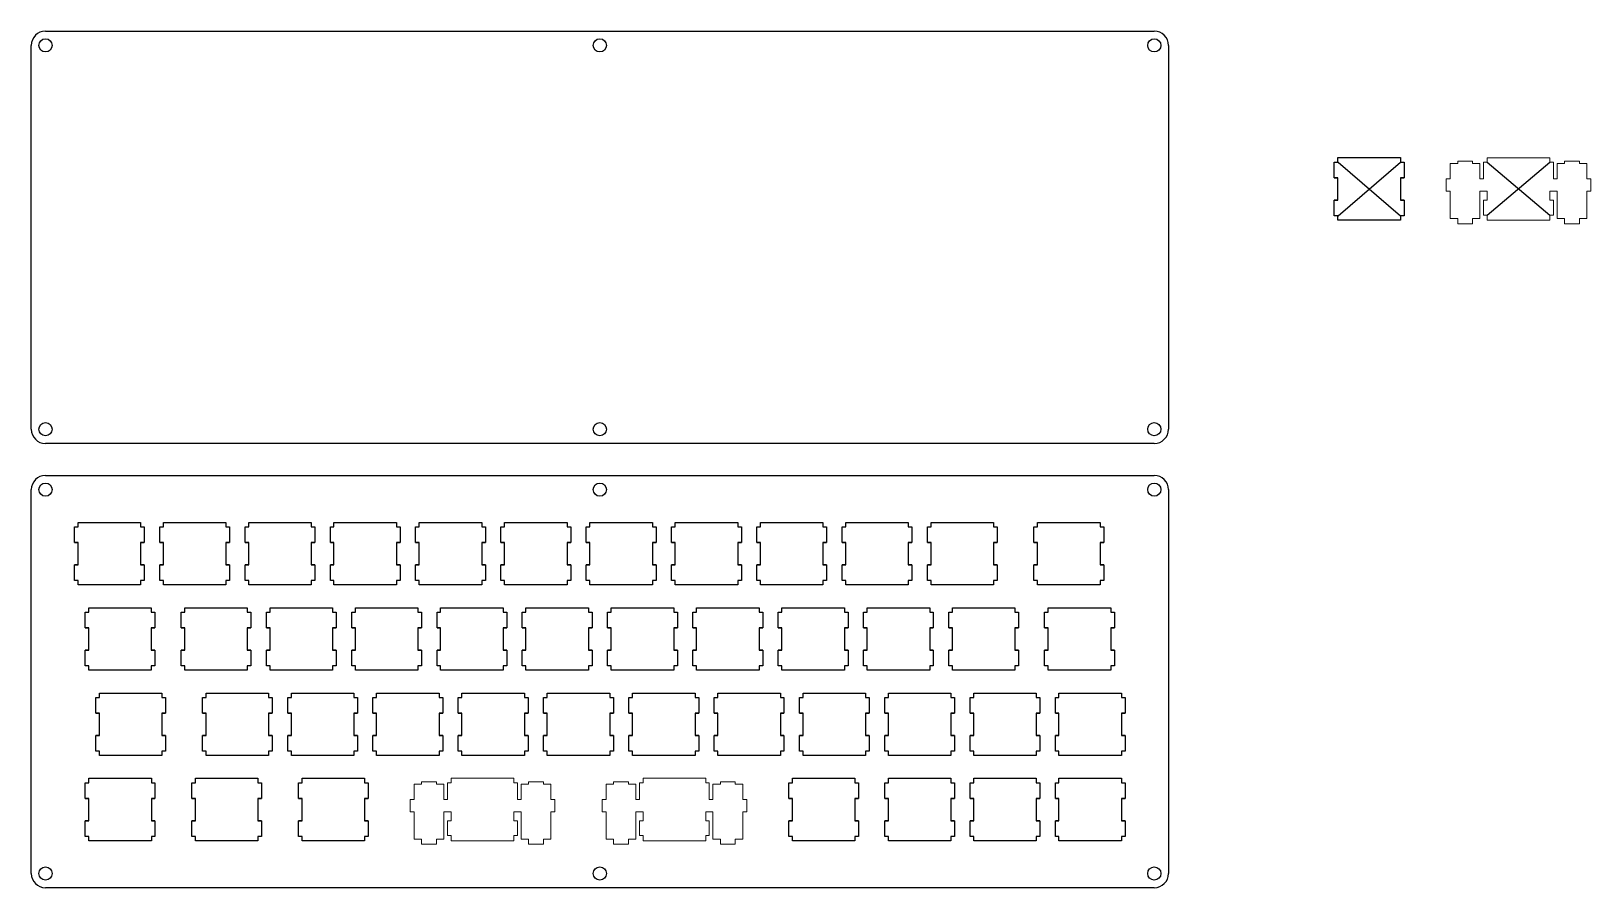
# Model space of a CAD drawing. Header units: inches. Extents: x 0.3 to 14, y 1.1 to 8.6.
import ezdxf

# ---------------------------------------------------------------- set-up
doc = ezdxf.new("R2010")
doc.units = ezdxf.units.IN
doc.header["$MEASUREMENT"] = 0
doc.layers.add('Layer 1', color=7, linetype='Continuous')

# ---------------------------------------------------------------- blocks, each defined once
blk = doc.blocks.new('Switch Cutout')
for points in [[(0.501, 3.289), (0.501, 3.328), (1.051, 3.328), (1.051, 3.289)], [(0.469, 3.151), (0.469, 3.289)], [(0.501, 3.151), (0.469, 3.151), (0.469, 3.289), (0.501, 3.289)], [(1.051, 3.289), (1.083, 3.289), (1.083, 3.151), (1.051, 3.151)], [(1.083, 3.289), (1.083, 3.151)], [(0.469, 3.151), (0.501, 3.151)], [(0.501, 2.954), (0.501, 3.151)], [(1.051, 3.151), (1.083, 3.151)], [(1.051, 3.151), (1.051, 2.954)], [(0.469, 2.816), (0.469, 2.954)], [(0.501, 2.954), (0.469, 2.954)], [(0.501, 2.816), (0.469, 2.816), (0.469, 2.954), (0.501, 2.954)], [(1.083, 2.954), (1.051, 2.954)], [(1.051, 2.954), (1.083, 2.954), (1.083, 2.816), (1.051, 2.816)], [(1.083, 2.954), (1.083, 2.816)], [(1.051, 2.816), (1.051, 2.778), (0.501, 2.778), (0.501, 2.816)]]:
    blk.add_lwpolyline(points)
blk = doc.blocks.new('*U2')
blk.add_blockref('Switch Cutout', (-0.776, -3.053))
blk = doc.blocks.new('*U3')
at = {"color": 0, "linetype": 'ByBlock', "lineweight": -2, "transparency": 16777216}
for p in [(0, 0), (0.75, 0), (1.5, 0), (2.25, 0), (3, 0), (3.75, 0), (4.5, 0), (5.25, 0), (6, 0), (6.75, 0), (7.5, 0)]:
    blk.add_blockref('*U2', p, dxfattribs=at)
blk = doc.blocks.new('*U4')
blk.add_blockref('Switch Cutout', (-0.776, -3.053))
blk = doc.blocks.new('*U5')
at = {"color": 0, "linetype": 'ByBlock', "lineweight": -2, "transparency": 16777216}
for p in [(0, 0), (0.75, 0), (1.5, 0), (2.25, 0), (3, 0), (3.75, 0), (4.5, 0), (5.25, 0), (6, 0), (6.75, 0)]:
    blk.add_blockref('*U4', p, dxfattribs=at)
blk = doc.blocks.new('*U7')
blk.add_blockref('Switch Cutout', (-0.776, -3.053))
blk = doc.blocks.new('*U8')
at = {"color": 0, "linetype": 'ByBlock', "lineweight": -2, "transparency": 16777216}
for p in [(0, 0), (0.75, 0), (1.5, 0), (2.25, 0), (3, 0), (3.75, 0), (4.5, 0), (5.25, 0), (6, 0), (6.75, 0), (7.5, 0)]:
    blk.add_blockref('*U7', p, dxfattribs=at)
blk = doc.blocks.new('*U9')
blk.add_blockref('Switch Cutout', (-0.776, -3.053))
blk = doc.blocks.new('*U10')
at = {"color": 0, "linetype": 'ByBlock', "lineweight": -2, "transparency": 16777216}
for p in [(0, 0), (0.9375, 0), (1.875, 0)]:
    blk.add_blockref('*U9', p, dxfattribs=at)
blk = doc.blocks.new('*U13')
blk.add_blockref('Switch Cutout', (-0.776, -3.053))
blk = doc.blocks.new('*U14')
at = {"color": 0, "linetype": 'ByBlock', "lineweight": -2, "transparency": 16777216}
for p in [(0, 0), (0.75, 0), (1.5, 0)]:
    blk.add_blockref('*U13', p, dxfattribs=at)
blk = doc.blocks.new('*U15')
at = {"layer": 'Layer 1', "color": 0, "lineweight": 9}
for points in [[(0.275, 0.29), (0.275, 0.29), (-0.275, 0.29), (-0.275, 0.29)], [(-0.275, 0.29), (-0.275, 0.29), (-0.275, 0.251), (-0.275, 0.251)], [(0.275, 0.251), (0.275, 0.251), (0.275, 0.29), (0.275, 0.29)], [(-0.535, 0.239), (-0.535, 0.239), (-0.601, 0.239), (-0.601, 0.239)], [(-0.601, 0.239), (-0.601, 0.239), (-0.601, 0.105), (-0.601, 0.105)], [(-0.535, 0.26), (-0.535, 0.26), (-0.535, 0.239), (-0.535, 0.239)], [(-0.405, 0.26), (-0.405, 0.26), (-0.535, 0.26), (-0.535, 0.26)], [(-0.405, 0.239), (-0.405, 0.239), (-0.405, 0.26), (-0.405, 0.26)], [(-0.339, 0.239), (-0.339, 0.239), (-0.405, 0.239), (-0.405, 0.239)], [(-0.339, 0.239), (-0.339, 0.239), (-0.339, 0.239), (-0.339, 0.239)], [(-0.339, 0.105), (-0.339, 0.105), (-0.339, 0.239), (-0.339, 0.239)], [(-0.275, 0.251), (-0.275, 0.251), (-0.307, 0.251), (-0.307, 0.251)], [(-0.307, 0.251), (-0.307, 0.251), (-0.307, 0.105), (-0.307, 0.105)], [(0.307, 0.251), (0.307, 0.251), (0.275, 0.251), (0.275, 0.251)], [(0.307, 0.105), (0.307, 0.105), (0.307, 0.251), (0.307, 0.251)], [(0.405, 0.239), (0.405, 0.239), (0.339, 0.239), (0.339, 0.239)], [(0.339, 0.239), (0.339, 0.239), (0.339, 0.105), (0.339, 0.105)], [(0.535, 0.26), (0.535, 0.26), (0.405, 0.26), (0.405, 0.26)], [(0.405, 0.26), (0.405, 0.26), (0.405, 0.239), (0.405, 0.239)], [(0.535, 0.239), (0.535, 0.239), (0.535, 0.26), (0.535, 0.26)], [(0.601, 0.239), (0.601, 0.239), (0.535, 0.239), (0.535, 0.239)], [(0.601, 0.105), (0.601, 0.105), (0.601, 0.239), (0.601, 0.239)], [(-0.601, 0.105), (-0.601, 0.105), (-0.636, 0.105), (-0.636, 0.105)], [(-0.636, 0.105), (-0.636, 0.105), (-0.636, -0.005), (-0.636, -0.005)], [(-0.307, 0.105), (-0.307, 0.105), (-0.339, 0.105), (-0.339, 0.105)], [(0.339, 0.105), (0.339, 0.105), (0.307, 0.105), (0.307, 0.105)], [(0.636, 0.105), (0.636, 0.105), (0.601, 0.105), (0.601, 0.105)], [(0.636, -0.005), (0.636, -0.005), (0.636, 0.105), (0.636, 0.105)], [(-0.636, -0.005), (-0.636, -0.005), (-0.601, -0.005), (-0.601, -0.005)], [(-0.601, -0.005), (-0.601, -0.005), (-0.601, -0.245), (-0.601, -0.245)], [(-0.339, -0.245), (-0.339, -0.245), (-0.339, -0.005), (-0.339, -0.005)], [(-0.339, -0.005), (-0.339, -0.005), (-0.275, -0.005), (-0.275, -0.005)], [(-0.275, -0.084), (-0.275, -0.084), (-0.307, -0.084), (-0.307, -0.084)], [(-0.307, -0.084), (-0.307, -0.084), (-0.307, -0.214), (-0.307, -0.214)], [(-0.275, -0.005), (-0.275, -0.005), (-0.275, -0.084), (-0.275, -0.084)], [(0.275, -0.084), (0.275, -0.084), (0.275, -0.005), (0.275, -0.005)], [(0.275, -0.005), (0.275, -0.005), (0.339, -0.005), (0.339, -0.005)], [(0.307, -0.084), (0.307, -0.084), (0.275, -0.084), (0.275, -0.084)], [(0.307, -0.214), (0.307, -0.214), (0.307, -0.084), (0.307, -0.084)], [(0.339, -0.005), (0.339, -0.005), (0.339, -0.245), (0.339, -0.245)], [(0.601, -0.245), (0.601, -0.245), (0.601, -0.005), (0.601, -0.005)], [(0.601, -0.005), (0.601, -0.005), (0.636, -0.005), (0.636, -0.005)], [(-0.601, -0.245), (-0.601, -0.245), (-0.535, -0.245), (-0.535, -0.245)], [(-0.535, -0.245), (-0.535, -0.245), (-0.535, -0.29), (-0.535, -0.29)], [(-0.405, -0.29), (-0.405, -0.29), (-0.405, -0.245), (-0.405, -0.245)], [(-0.405, -0.245), (-0.405, -0.245), (-0.339, -0.245), (-0.339, -0.245)], [(-0.307, -0.214), (-0.307, -0.214), (-0.275, -0.214), (-0.275, -0.214)], [(-0.275, -0.26), (-0.275, -0.26), (-0.275, -0.214), (-0.275, -0.214)], [(-0.275, -0.26), (-0.275, -0.26), (0.275, -0.26), (0.275, -0.26)], [(0.275, -0.26), (0.275, -0.26), (0.275, -0.214), (0.275, -0.214)], [(0.275, -0.214), (0.275, -0.214), (0.307, -0.214), (0.307, -0.214)], [(0.339, -0.245), (0.339, -0.245), (0.405, -0.245), (0.405, -0.245)], [(0.339, -0.245), (0.339, -0.245), (0.339, -0.245), (0.339, -0.245)], [(0.405, -0.245), (0.405, -0.245), (0.405, -0.29), (0.405, -0.29)], [(0.535, -0.29), (0.535, -0.29), (0.535, -0.245), (0.535, -0.245)], [(0.535, -0.245), (0.535, -0.245), (0.601, -0.245), (0.601, -0.245)], [(-0.535, -0.29), (-0.535, -0.29), (-0.405, -0.29), (-0.405, -0.29)], [(0.405, -0.29), (0.405, -0.29), (0.535, -0.29), (0.535, -0.29)]]:
    blk.add_open_spline(points, degree=3, dxfattribs=at)
blk = doc.blocks.new('*U16')
at = {"color": 0, "linetype": 'ByBlock', "lineweight": -2, "transparency": 16777216}
for p in [(0, 0), (1.6875, 0)]:
    blk.add_blockref('*U15', p, dxfattribs=at)

msp = doc.modelspace()

# ---------------------------------------------------------------- linework, layer by layer
for p, q in [((11.804, 7.443), (12.354, 6.97)), ((11.804, 6.97), (12.354, 7.443)), ((13.116, 7.443), (13.666, 6.977)), ((13.116, 6.977), (13.666, 7.443))]:
    msp.add_line(p, q)
for points in [[(0.438, 8.594), (10.188, 8.594)], [(0.313, 5.094), (0.313, 8.469)], [(10.313, 8.469), (10.313, 5.094)], [(10.188, 4.969), (0.438, 4.969)], [(0.438, 4.688), (10.188, 4.688)], [(10.063, 4.688), (10.188, 4.688)], [(0.313, 1.188), (0.313, 4.563)], [(10.313, 4.563), (10.313, 4.438)], [(10.313, 4.563), (10.313, 1.188)], [(0.313, 1.188), (0.313, 1.313)], [(10.313, 1.313), (10.313, 1.188)], [(0.563, 1.063), (0.438, 1.063)], [(10.188, 1.063), (0.438, 1.063)], [(10.188, 1.063), (10.063, 1.063)]]:
    msp.add_lwpolyline(points)
for centre in [(0.438, 8.469), (5.313, 8.469), (10.188, 8.469), (0.438, 5.094), (5.313, 5.094), (10.188, 5.094), (0.438, 4.563), (5.313, 4.563), (10.188, 4.563), (0.438, 1.188), (5.313, 1.188), (10.188, 1.188)]:
    msp.add_circle(centre, 0.058)
for centre, start, end in [((0.438, 8.469), 90, 180), ((10.188, 8.469), 0, 90), ((0.438, 5.094), 180, 270), ((10.188, 5.094), 270, 0), ((0.438, 4.563), 90, 180), ((10.188, 4.563), 0, 90), ((0.438, 1.188), 180, 270), ((10.188, 1.188), 270, 0)]:
    msp.add_arc(centre, 0.125, start, end)
at = {"layer": 'Layer 1', "color": 0, "lineweight": 9}
for points in [[(12.856, 7.43), (12.856, 7.43), (12.79, 7.43), (12.79, 7.43)], [(12.79, 7.43), (12.79, 7.43), (12.79, 7.296), (12.79, 7.296)], [(12.856, 7.451), (12.856, 7.451), (12.856, 7.43), (12.856, 7.43)], [(12.986, 7.451), (12.986, 7.451), (12.856, 7.451), (12.856, 7.451)], [(12.986, 7.43), (12.986, 7.43), (12.986, 7.451), (12.986, 7.451)], [(13.052, 7.43), (13.052, 7.43), (12.986, 7.43), (12.986, 7.43)], [(13.052, 7.43), (13.052, 7.43), (13.052, 7.43), (13.052, 7.43)], [(13.052, 7.296), (13.052, 7.296), (13.052, 7.43), (13.052, 7.43)], [(13.116, 7.443), (13.116, 7.443), (13.084, 7.443), (13.084, 7.443)], [(13.084, 7.443), (13.084, 7.443), (13.084, 7.296), (13.084, 7.296)], [(13.666, 7.481), (13.666, 7.481), (13.116, 7.481), (13.116, 7.481)], [(13.116, 7.481), (13.116, 7.481), (13.116, 7.443), (13.116, 7.443)], [(13.666, 7.443), (13.666, 7.443), (13.666, 7.481), (13.666, 7.481)], [(13.698, 7.443), (13.698, 7.443), (13.666, 7.443), (13.666, 7.443)], [(13.698, 7.296), (13.698, 7.296), (13.698, 7.443), (13.698, 7.443)], [(13.796, 7.43), (13.796, 7.43), (13.73, 7.43), (13.73, 7.43)], [(13.73, 7.43), (13.73, 7.43), (13.73, 7.296), (13.73, 7.296)], [(13.926, 7.451), (13.926, 7.451), (13.796, 7.451), (13.796, 7.451)], [(13.796, 7.451), (13.796, 7.451), (13.796, 7.43), (13.796, 7.43)], [(13.926, 7.43), (13.926, 7.43), (13.926, 7.451), (13.926, 7.451)], [(13.992, 7.43), (13.992, 7.43), (13.926, 7.43), (13.926, 7.43)], [(13.992, 7.296), (13.992, 7.296), (13.992, 7.43), (13.992, 7.43)], [(12.79, 7.296), (12.79, 7.296), (12.755, 7.296), (12.755, 7.296)], [(12.755, 7.296), (12.755, 7.296), (12.755, 7.186), (12.755, 7.186)], [(13.084, 7.296), (13.084, 7.296), (13.052, 7.296), (13.052, 7.296)], [(13.73, 7.296), (13.73, 7.296), (13.698, 7.296), (13.698, 7.296)], [(14.027, 7.296), (14.027, 7.296), (13.992, 7.296), (13.992, 7.296)], [(14.027, 7.186), (14.027, 7.186), (14.027, 7.296), (14.027, 7.296)], [(12.755, 7.186), (12.755, 7.186), (12.79, 7.186), (12.79, 7.186)], [(12.79, 7.186), (12.79, 7.186), (12.79, 6.946), (12.79, 6.946)], [(13.052, 6.946), (13.052, 6.946), (13.052, 7.186), (13.052, 7.186)], [(13.052, 7.186), (13.052, 7.186), (13.116, 7.186), (13.116, 7.186)], [(13.116, 7.186), (13.116, 7.186), (13.116, 7.108), (13.116, 7.108)], [(13.666, 7.108), (13.666, 7.108), (13.666, 7.186), (13.666, 7.186)], [(13.666, 7.186), (13.666, 7.186), (13.73, 7.186), (13.73, 7.186)], [(13.73, 7.186), (13.73, 7.186), (13.73, 6.946), (13.73, 6.946)], [(13.992, 6.946), (13.992, 6.946), (13.992, 7.186), (13.992, 7.186)], [(13.992, 7.186), (13.992, 7.186), (14.027, 7.186), (14.027, 7.186)], [(13.116, 7.108), (13.116, 7.108), (13.084, 7.108), (13.084, 7.108)], [(13.084, 7.108), (13.084, 7.108), (13.084, 6.977), (13.084, 6.977)], [(13.698, 7.108), (13.698, 7.108), (13.666, 7.108), (13.666, 7.108)], [(13.698, 6.977), (13.698, 6.977), (13.698, 7.108), (13.698, 7.108)], [(12.79, 6.946), (12.79, 6.946), (12.856, 6.946), (12.856, 6.946)], [(12.856, 6.946), (12.856, 6.946), (12.856, 6.901), (12.856, 6.901)], [(12.856, 6.901), (12.856, 6.901), (12.986, 6.901), (12.986, 6.901)], [(12.986, 6.901), (12.986, 6.901), (12.986, 6.946), (12.986, 6.946)], [(12.986, 6.946), (12.986, 6.946), (13.052, 6.946), (13.052, 6.946)], [(13.084, 6.977), (13.084, 6.977), (13.116, 6.977), (13.116, 6.977)], [(13.116, 6.931), (13.116, 6.931), (13.116, 6.977), (13.116, 6.977)], [(13.116, 6.931), (13.116, 6.931), (13.666, 6.931), (13.666, 6.931)], [(13.666, 6.931), (13.666, 6.931), (13.666, 6.977), (13.666, 6.977)], [(13.666, 6.977), (13.666, 6.977), (13.698, 6.977), (13.698, 6.977)], [(13.73, 6.946), (13.73, 6.946), (13.796, 6.946), (13.796, 6.946)], [(13.73, 6.946), (13.73, 6.946), (13.73, 6.946), (13.73, 6.946)], [(13.796, 6.946), (13.796, 6.946), (13.796, 6.901), (13.796, 6.901)], [(13.796, 6.901), (13.796, 6.901), (13.926, 6.901), (13.926, 6.901)], [(13.926, 6.901), (13.926, 6.901), (13.926, 6.946), (13.926, 6.946)], [(13.926, 6.946), (13.926, 6.946), (13.992, 6.946), (13.992, 6.946)]]:
    msp.add_open_spline(points, degree=3, dxfattribs=at)

# ---------------------------------------------------------------- block references
for name, p in [('Switch Cutout', (11.302, 4.154)), ('*U3', (1, 4)), ('Switch Cutout', (8.661, 0.947)), ('Switch Cutout', (0.317, 0.197)), ('*U5', (1.938, 3.25)), ('Switch Cutout', (8.755, 0.197)), ('Switch Cutout', (0.411, -0.553)), ('*U8', (2.125, 2.5)), ('*U10', (1.094, 1.75)), ('*U16', (4.281, 1.735)), ('Switch Cutout', (6.505, -1.303)), ('*U14', (8.125, 1.75))]:
    msp.add_blockref(name, p)

doc.saveas('drawing.dxf')
